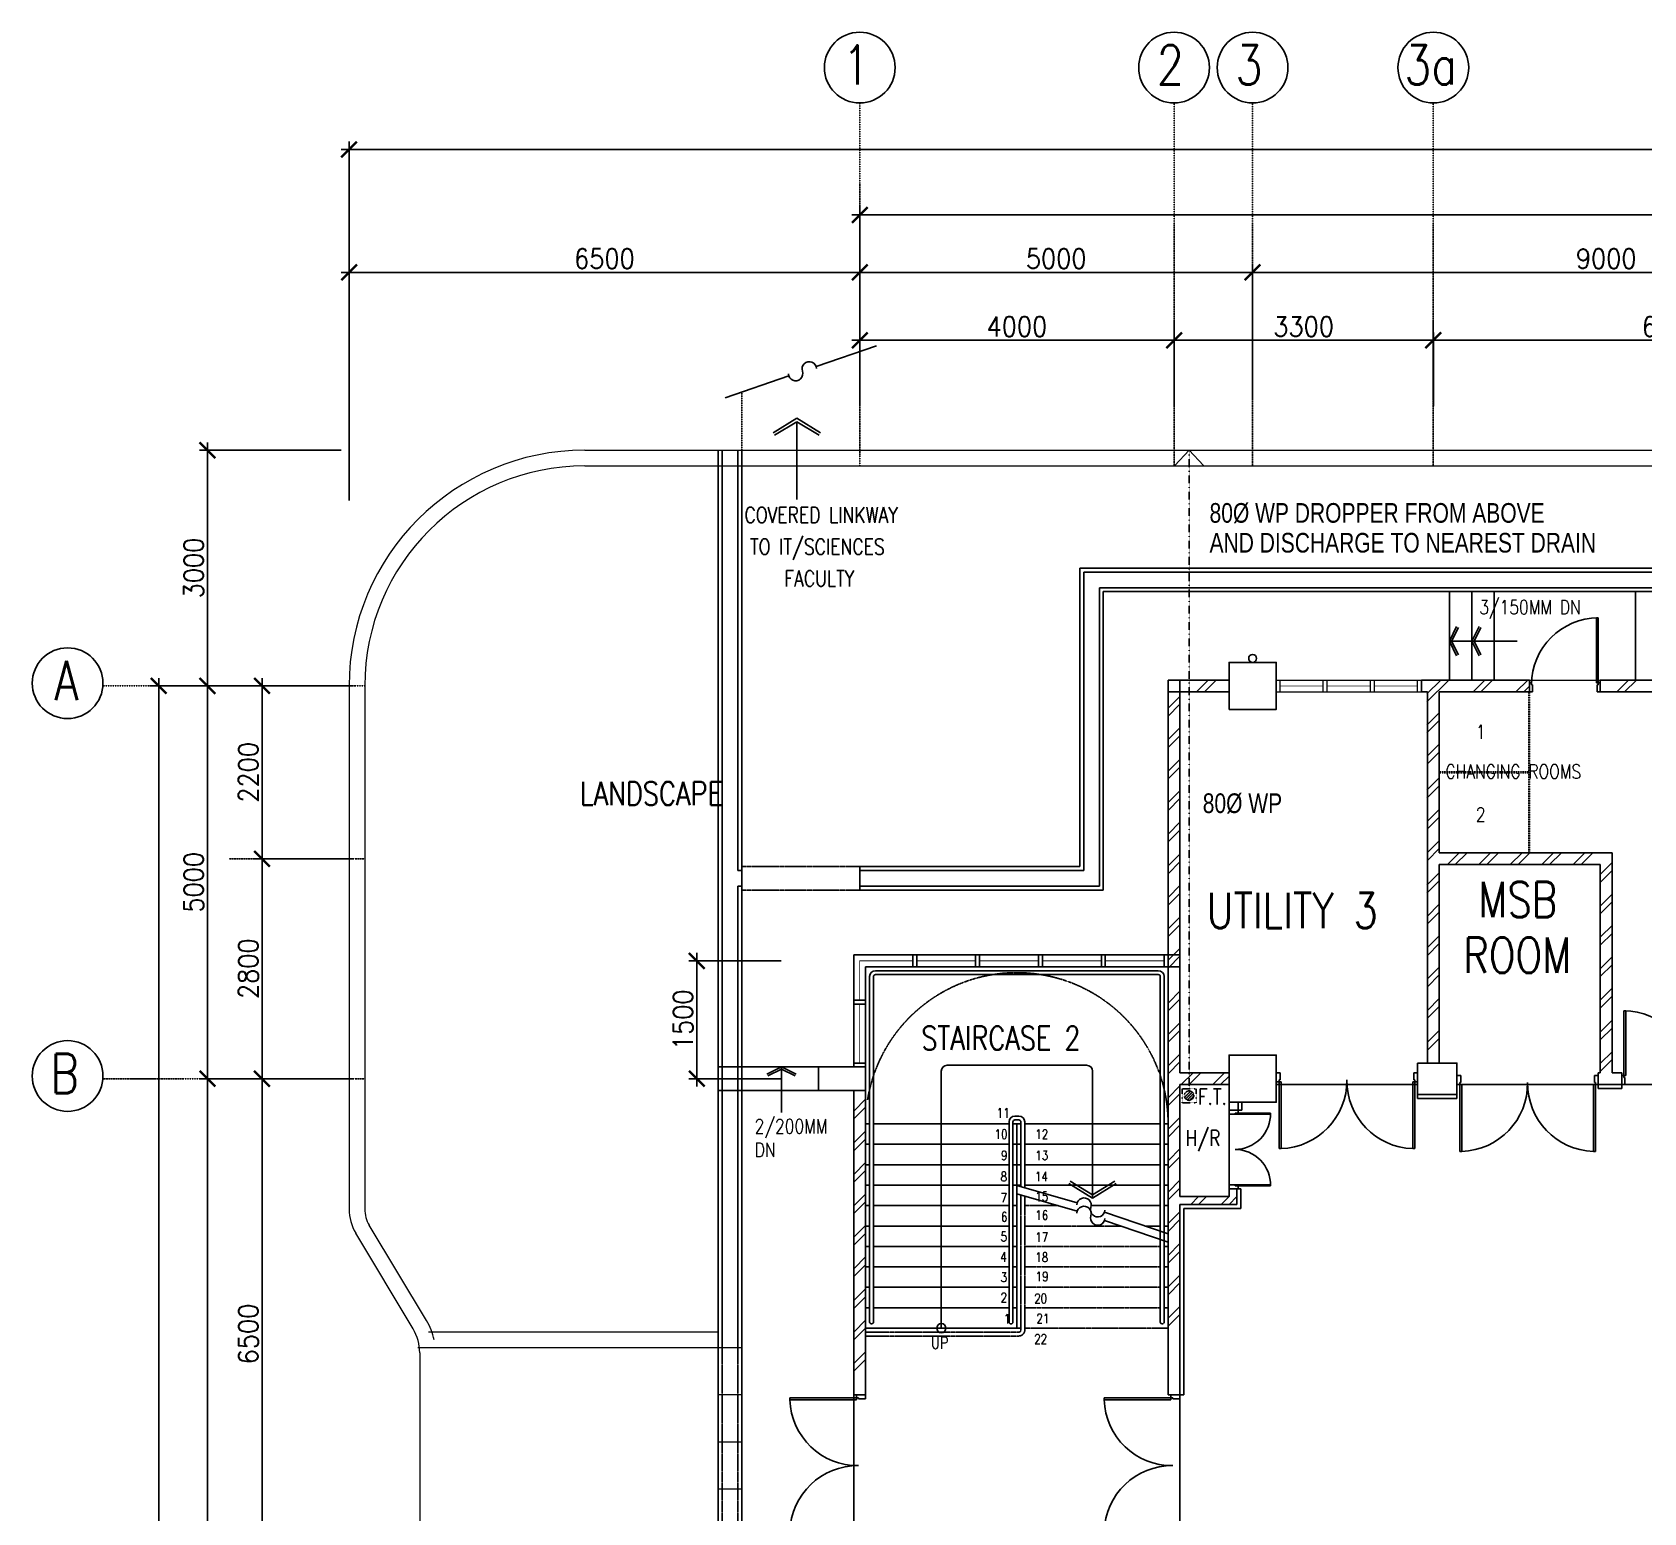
# Model space of a CAD drawing. Header units: inches. Extents: x 3 to 80340, y 5 to 56379.
# Drawn here: x 3 to 20513, y 36670 to 55515 of the extents above; entities that cross this region are included whole.
import ezdxf

# ---------------------------------------------------------------- set-up
doc = ezdxf.new("R2010")
doc.units = ezdxf.units.IN
doc.header["$MEASUREMENT"] = 0
for name, pattern in [('DASHDOT', [1, 0.5, -0.25, 0, -0.25]), ('HIDDEN', [0.375, 0.25, -0.125]), ('HIDDEN2', [0.1875, 0.125, -0.0625])]:
    doc.linetypes.add(name, pattern=pattern)
doc.layers.get('DEFPOINTS').update_dxf_attribs({"color": 8})
for name, color, linetype in [('-WP', 50, 'Continuous'), ('COL', 8, 'Continuous'), ('Dimension', 8, 'Continuous'), ('DR', 8, 'Continuous'), ('FURN', 8, 'Continuous'), ('GRID', 8, 'DASHDOT'), ('R25', 8, 'Continuous'), ('ROOF', 8, 'Continuous'), ('rwdp', 8, 'Continuous'), ('SPEC', 8, 'Continuous'), ('STAIR', 8, 'Continuous'), ('TEXT', 8, 'Continuous'), ('WALL', 8, 'Continuous'), ('WIN', 8, 'Continuous')]:
    doc.layers.add(name, color=color, linetype=linetype)
doc.layers.add('area', color=8, linetype='Continuous', lineweight=20)
doc.layers.add('glass clad', color=8, linetype='Continuous', lineweight=15)
doc.styles.add('E', font='ROMANS.SHX', dxfattribs={"width": 0.9})
doc.styles.add('ROMANS', font='swissk.ttf')
doc.dimstyles.new('LEADER', dxfattribs={"dimscale": 100, "dimtxt": 2, "dimasz": 2, "dimexe": 1, "dimexo": 1, "dimgap": 0.5, "dimtad": 0, "dimdec": 0, "dimzin": 0, "dimdsep": 46, "dimtxsty": 'ROMANS', "dimcen": 0, "dimdle": 1, "dimclrd": 1, "dimclre": 255, "dimadec": 0, "dimazin": 0, "dimtfac": 1, "dimtdec": 0, "dimtofl": 0, "dimtmove": 2, "dimatfit": 3, "dimfxl": 0, "dimtolj": 1, "dimtzin": 0, "dimarcsym": 0})

# ---------------------------------------------------------------- blocks, each defined once
blk = doc.blocks.new('_ArchTick')
at = {"color": 0, "linetype": 'ByBlock', "const_width": 0.15}
blk.add_lwpolyline([(-0.5, -0.5), (0.5, 0.5)], dxfattribs=at)
blk = doc.blocks.new('*D83')
at = {"layer": 'DEFPOINTS', "color": 0}
for p in [(2233, 47195), (4183, 47195), (4183, 42195)]:
    blk.add_point(p, dxfattribs=at)
at = {"layer": 'Dimension', "color": 7, "lineweight": -2}
for p, q in [((4083, 47195), (2133, 47195)), ((2233, 42095), (2233, 47295)), ((4083, 42195), (2133, 42195))]:
    blk.add_line(p, q, dxfattribs=at)
at = {"layer": 'Dimension', "color": 7, "lineweight": -2, "xscale": 200, "yscale": 200, "zscale": 200}
for p, rotation in [((2233, 47195), 90), ((2233, 42195), 270)]:
    blk.add_blockref('_ArchTick', p, dxfattribs=dict(at, rotation=rotation))
at = {"layer": 'Dimension', "color": 7, "insert": (2058, 44695), "char_height": 250, "attachment_point": 5, "rotation": 90, "style": 'E'}
blk.add_mtext('\\A1;5000', dxfattribs=at)
blk = doc.blocks.new('*D84')
at = {"layer": 'DEFPOINTS', "color": 0}
for p in [(59185, 53189), (10535, 51698), (59185, 51698)]:
    blk.add_point(p, dxfattribs=at)
at = {"layer": 'Dimension', "color": 7, "lineweight": -2}
for p, q in [((10435, 53189), (59285, 53189)), ((10535, 51798), (10535, 53289)), ((59185, 51798), (59185, 53289))]:
    blk.add_line(p, q, dxfattribs=at)
at = {"layer": 'Dimension', "color": 7, "lineweight": -2, "xscale": 200, "yscale": 200, "zscale": 200, "rotation": 180}
blk.add_blockref('_ArchTick', (10535, 53189), dxfattribs=at)
at = {"layer": 'Dimension', "color": 7, "lineweight": -2, "xscale": 200, "yscale": 200, "zscale": 200}
blk.add_blockref('_ArchTick', (59185, 53189), dxfattribs=at)
at = {"layer": 'Dimension', "color": 7, "insert": (34860, 53364), "char_height": 250, "attachment_point": 5, "style": 'E'}
blk.add_mtext('\\A1;48650', dxfattribs=at)
blk = doc.blocks.new('*D85')
at = {"layer": 'DEFPOINTS', "color": 0}
for p in [(15535, 52459), (10535, 51558), (15535, 51558)]:
    blk.add_point(p, dxfattribs=at)
at = {"layer": 'Dimension', "color": 7, "lineweight": -2}
for p, q in [((10535, 51658), (10535, 52559)), ((15535, 51658), (15535, 52559)), ((10435, 52459), (15635, 52459))]:
    blk.add_line(p, q, dxfattribs=at)
at = {"layer": 'Dimension', "color": 7, "lineweight": -2, "xscale": 200, "yscale": 200, "zscale": 200, "rotation": 180}
blk.add_blockref('_ArchTick', (10535, 52459), dxfattribs=at)
at = {"layer": 'Dimension', "color": 7, "lineweight": -2, "xscale": 200, "yscale": 200, "zscale": 200}
blk.add_blockref('_ArchTick', (15535, 52459), dxfattribs=at)
at = {"layer": 'Dimension', "color": 7, "insert": (13035, 52634), "char_height": 250, "attachment_point": 5, "style": 'E'}
blk.add_mtext('\\A1;5000', dxfattribs=at)
blk = doc.blocks.new('*D86')
at = {"layer": 'DEFPOINTS', "color": 0}
for p in [(24535, 52459), (15535, 51558), (24535, 51558)]:
    blk.add_point(p, dxfattribs=at)
at = {"layer": 'Dimension', "color": 7, "lineweight": -2}
for p, q in [((15535, 51658), (15535, 52559)), ((24535, 51658), (24535, 52559)), ((15435, 52459), (24635, 52459))]:
    blk.add_line(p, q, dxfattribs=at)
at = {"layer": 'Dimension', "color": 7, "lineweight": -2, "xscale": 200, "yscale": 200, "zscale": 200, "rotation": 180}
blk.add_blockref('_ArchTick', (15535, 52459), dxfattribs=at)
at = {"layer": 'Dimension', "color": 7, "lineweight": -2, "xscale": 200, "yscale": 200, "zscale": 200}
blk.add_blockref('_ArchTick', (24535, 52459), dxfattribs=at)
at = {"layer": 'Dimension', "color": 7, "insert": (20035, 52634), "char_height": 250, "attachment_point": 5, "style": 'E'}
blk.add_mtext('\\A1;9000', dxfattribs=at)
blk = doc.blocks.new('DR900')
at = {"layer": 'DR'}
for p, q in [((25, 940), (50, 940)), ((25, 115), (25, 940)), ((50, 115), (50, 940)), ((0, 115), (25, 115)), ((0, 0), (38, 0)), ((50, 115), (25, 115)), ((25, 115), (25, 90)), ((25, 90), (38, 90)), ((38, 90), (38, 0)), ((862, 90), (875, 90)), ((862, 90), (862, 0)), ((862, 0), (900, 0)), ((875, 115), (900, 115)), ((875, 115), (875, 90))]:
    blk.add_line(p, q, dxfattribs=at)
blk.add_arc((25, 90), 850, 0, 90, dxfattribs=at)
blk = doc.blocks.new('D1800')
at = {"layer": 'R25'}
for p, q in [((37, 115), (37, 965)), ((62, 115), (62, 965)), ((1738, 115), (1738, 965)), ((1763, 115), (1763, 965)), ((0, 115), (37, 115)), ((62, 115), (37, 115)), ((37, 115), (37, 90)), ((37, 90), (50, 90)), ((50, 90), (50, 0)), ((1738, 115), (1763, 115)), ((1750, 90), (1750, 0)), ((1763, 90), (1750, 90)), ((1800, 115), (1763, 115)), ((1763, 115), (1763, 90))]:
    blk.add_line(p, q, dxfattribs=at)
for centre, start, end in [((35, 100), 359.3259, 88.2263), ((1765, 100), 91.7737, 180.6741)]:
    blk.add_arc(centre, 865, start, end, dxfattribs=at)
at = {"layer": 'WIN'}
for p, q in [((62, 965), (37, 965)), ((1738, 965), (1763, 965)), ((50, 0), (0, 0)), ((1750, 0), (1800, 0))]:
    blk.add_line(p, q, dxfattribs=at)
blk = doc.blocks.new('*D92')
at = {"layer": 'DEFPOINTS', "color": 0}
for p in [(1612, 47195), (4163, 47195), (4163, 10195)]:
    blk.add_point(p, dxfattribs=at)
at = {"layer": 'Dimension', "color": 7, "lineweight": -2}
for p, q in [((4063, 47195), (1512, 47195)), ((1612, 10095), (1612, 47295)), ((4063, 10195), (1512, 10195))]:
    blk.add_line(p, q, dxfattribs=at)
at = {"layer": 'Dimension', "color": 7, "lineweight": -2, "xscale": 200, "yscale": 200, "zscale": 200}
for p, rotation in [((1612, 47195), 90), ((1612, 10195), 270)]:
    blk.add_blockref('_ArchTick', p, dxfattribs=dict(at, rotation=rotation))
at = {"layer": 'Dimension', "color": 7, "insert": (1437, 28695), "char_height": 250, "attachment_point": 5, "rotation": 90, "style": 'E'}
blk.add_mtext('\\A1;37000', dxfattribs=at)
blk = doc.blocks.new('*D94')
at = {"layer": 'DEFPOINTS', "color": 0}
for p in [(17835, 51594), (14535, 50656), (17835, 50656)]:
    blk.add_point(p, dxfattribs=at)
at = {"layer": 'Dimension', "color": 7, "lineweight": -2}
for p, q in [((14535, 50756), (14535, 51694)), ((17835, 50756), (17835, 51694)), ((14435, 51594), (17935, 51594))]:
    blk.add_line(p, q, dxfattribs=at)
at = {"layer": 'Dimension', "color": 7, "lineweight": -2, "xscale": 200, "yscale": 200, "zscale": 200, "rotation": 180}
blk.add_blockref('_ArchTick', (14535, 51594), dxfattribs=at)
at = {"layer": 'Dimension', "color": 7, "lineweight": -2, "xscale": 200, "yscale": 200, "zscale": 200}
blk.add_blockref('_ArchTick', (17835, 51594), dxfattribs=at)
at = {"layer": 'Dimension', "color": 7, "insert": (16185, 51769), "char_height": 250, "attachment_point": 5, "style": 'E'}
blk.add_mtext('\\A1;3300', dxfattribs=at)
blk = doc.blocks.new('*D95')
at = {"layer": 'DEFPOINTS', "color": 0}
for p in [(24535, 51594), (17835, 50656), (24535, 50656)]:
    blk.add_point(p, dxfattribs=at)
at = {"layer": 'Dimension', "color": 7, "lineweight": -2}
for p, q in [((17835, 50756), (17835, 51694)), ((24535, 50756), (24535, 51694)), ((17735, 51594), (24635, 51594))]:
    blk.add_line(p, q, dxfattribs=at)
at = {"layer": 'Dimension', "color": 7, "lineweight": -2, "xscale": 200, "yscale": 200, "zscale": 200, "rotation": 180}
blk.add_blockref('_ArchTick', (17835, 51594), dxfattribs=at)
at = {"layer": 'Dimension', "color": 7, "lineweight": -2, "xscale": 200, "yscale": 200, "zscale": 200}
blk.add_blockref('_ArchTick', (24535, 51594), dxfattribs=at)
at = {"layer": 'Dimension', "color": 7, "insert": (20873, 51769), "char_height": 250, "attachment_point": 5, "style": 'E'}
blk.add_mtext('\\A1;6700', dxfattribs=at)
blk = doc.blocks.new('*D96')
at = {"layer": 'DEFPOINTS', "color": 0}
for p in [(10535, 51594), (10535, 50656), (14535, 50656)]:
    blk.add_point(p, dxfattribs=at)
at = {"layer": 'Dimension', "color": 7, "lineweight": -2}
for p, q in [((10535, 50756), (10535, 51694)), ((14535, 50756), (14535, 51694)), ((14635, 51594), (10435, 51594))]:
    blk.add_line(p, q, dxfattribs=at)
at = {"layer": 'Dimension', "color": 7, "lineweight": -2, "xscale": 200, "yscale": 200, "zscale": 200, "rotation": 180}
blk.add_blockref('_ArchTick', (10535, 51594), dxfattribs=at)
at = {"layer": 'Dimension', "color": 7, "lineweight": -2, "xscale": 200, "yscale": 200, "zscale": 200}
blk.add_blockref('_ArchTick', (14535, 51594), dxfattribs=at)
at = {"layer": 'Dimension', "color": 7, "insert": (12535, 51769), "char_height": 250, "attachment_point": 5, "style": 'E'}
blk.add_mtext('\\A1;4000', dxfattribs=at)
blk = doc.blocks.new('*D99')
at = {"layer": 'DEFPOINTS', "color": 0}
for p in [(8461, 43695), (9635, 43695), (9635, 42195)]:
    blk.add_point(p, dxfattribs=at)
at = {"layer": 'Dimension', "color": 7, "lineweight": -2}
for p, q in [((9535, 43695), (8361, 43695)), ((8461, 42095), (8461, 43795)), ((9535, 42195), (8361, 42195))]:
    blk.add_line(p, q, dxfattribs=at)
at = {"layer": 'Dimension', "color": 7, "lineweight": -2, "xscale": 200, "yscale": 200, "zscale": 200}
for p, rotation in [((8461, 43695), 90), ((8461, 42195), 270)]:
    blk.add_blockref('_ArchTick', p, dxfattribs=dict(at, rotation=rotation))
at = {"layer": 'Dimension', "color": 7, "insert": (8286, 42945), "char_height": 250, "attachment_point": 5, "rotation": 90, "style": 'E'}
blk.add_mtext('\\A1;1500', dxfattribs=at)
blk = doc.blocks.new('*D101')
at = {"layer": 'DEFPOINTS', "color": 0}
for p in [(65135, 54023), (4035, 49453), (65135, 49453)]:
    blk.add_point(p, dxfattribs=at)
at = {"layer": 'Dimension', "color": 7, "lineweight": -2}
for p, q in [((3935, 54023), (65235, 54023)), ((4035, 49553), (4035, 54123)), ((65135, 49553), (65135, 54123))]:
    blk.add_line(p, q, dxfattribs=at)
at = {"layer": 'Dimension', "color": 7, "lineweight": -2, "xscale": 200, "yscale": 200, "zscale": 200, "rotation": 180}
blk.add_blockref('_ArchTick', (4035, 54023), dxfattribs=at)
at = {"layer": 'Dimension', "color": 7, "lineweight": -2, "xscale": 200, "yscale": 200, "zscale": 200}
blk.add_blockref('_ArchTick', (65135, 54023), dxfattribs=at)
at = {"layer": 'Dimension', "color": 7, "insert": (34585, 54198), "char_height": 250, "attachment_point": 5, "style": 'E'}
blk.add_mtext('\\A1;61100', dxfattribs=at)
blk = doc.blocks.new('*D104')
at = {"layer": 'DEFPOINTS', "color": 0}
for p in [(2233, 50195), (4035, 50195), (4035, 47195)]:
    blk.add_point(p, dxfattribs=at)
at = {"layer": 'Dimension', "color": 7, "lineweight": -2}
for p, q in [((2233, 47095), (2233, 50295)), ((3935, 50195), (2133, 50195)), ((3935, 47195), (2133, 47195))]:
    blk.add_line(p, q, dxfattribs=at)
at = {"layer": 'Dimension', "color": 7, "lineweight": -2, "xscale": 200, "yscale": 200, "zscale": 200}
for p, rotation in [((2233, 50195), 90), ((2233, 47195), 270)]:
    blk.add_blockref('_ArchTick', p, dxfattribs=dict(at, rotation=rotation))
at = {"layer": 'Dimension', "color": 7, "insert": (2058, 48695), "char_height": 250, "attachment_point": 5, "rotation": 90, "style": 'E'}
blk.add_mtext('\\A1;3000', dxfattribs=at)
blk = doc.blocks.new('*D105')
at = {"layer": 'DEFPOINTS', "color": 0}
for p in [(4035, 52459), (4035, 50656), (10535, 50656)]:
    blk.add_point(p, dxfattribs=at)
at = {"layer": 'Dimension', "color": 7, "lineweight": -2}
for p, q in [((4035, 50756), (4035, 52559)), ((10535, 50756), (10535, 52559)), ((10635, 52459), (3935, 52459))]:
    blk.add_line(p, q, dxfattribs=at)
at = {"layer": 'Dimension', "color": 7, "lineweight": -2, "xscale": 200, "yscale": 200, "zscale": 200, "rotation": 180}
blk.add_blockref('_ArchTick', (4035, 52459), dxfattribs=at)
at = {"layer": 'Dimension', "color": 7, "lineweight": -2, "xscale": 200, "yscale": 200, "zscale": 200}
blk.add_blockref('_ArchTick', (10535, 52459), dxfattribs=at)
at = {"layer": 'Dimension', "color": 7, "insert": (7285, 52634), "char_height": 250, "attachment_point": 5, "style": 'E'}
blk.add_mtext('\\A1;6500', dxfattribs=at)
blk = doc.blocks.new('*D106')
at = {"layer": 'DEFPOINTS', "color": 0}
for p in [(4183, 42195), (2233, 15195), (4183, 15195)]:
    blk.add_point(p, dxfattribs=at)
at = {"layer": 'Dimension', "color": 7, "lineweight": -2}
for p, q in [((2233, 42295), (2233, 15095)), ((4083, 42195), (2133, 42195)), ((4083, 15195), (2133, 15195))]:
    blk.add_line(p, q, dxfattribs=at)
at = {"layer": 'Dimension', "color": 7, "lineweight": -2, "xscale": 200, "yscale": 200, "zscale": 200}
for p, rotation in [((2233, 42195), 90), ((2233, 15195), 270)]:
    blk.add_blockref('_ArchTick', p, dxfattribs=dict(at, rotation=rotation))
at = {"layer": 'Dimension', "color": 7, "insert": (2058, 28695), "char_height": 250, "attachment_point": 5, "rotation": 90, "style": 'E'}
blk.add_mtext('\\A1;27000', dxfattribs=at)
blk = doc.blocks.new('*D108')
at = {"layer": 'DEFPOINTS', "color": 0}
for p in [(4183, 42195), (2927, 35695), (4183, 35695)]:
    blk.add_point(p, dxfattribs=at)
at = {"layer": 'Dimension', "color": 7, "lineweight": -2}
for p, q in [((2927, 42295), (2927, 35595)), ((4083, 42195), (2827, 42195)), ((4083, 35695), (2827, 35695))]:
    blk.add_line(p, q, dxfattribs=at)
at = {"layer": 'Dimension', "color": 7, "lineweight": -2, "xscale": 200, "yscale": 200, "zscale": 200}
for p, rotation in [((2927, 42195), 90), ((2927, 35695), 270)]:
    blk.add_blockref('_ArchTick', p, dxfattribs=dict(at, rotation=rotation))
at = {"layer": 'Dimension', "color": 7, "insert": (2752, 38945), "char_height": 250, "attachment_point": 5, "rotation": 90, "style": 'E'}
blk.add_mtext('\\A1;6500', dxfattribs=at)
blk = doc.blocks.new('*D109')
at = {"layer": 'DEFPOINTS', "color": 0}
for p in [(2927, 44995), (4183, 44995), (4183, 42195)]:
    blk.add_point(p, dxfattribs=at)
at = {"layer": 'Dimension', "color": 7, "lineweight": -2}
for p, q in [((4083, 44995), (2827, 44995)), ((2927, 42095), (2927, 45095)), ((4083, 42195), (2827, 42195))]:
    blk.add_line(p, q, dxfattribs=at)
at = {"layer": 'Dimension', "color": 7, "lineweight": -2, "xscale": 200, "yscale": 200, "zscale": 200}
for p, rotation in [((2927, 44995), 90), ((2927, 42195), 270)]:
    blk.add_blockref('_ArchTick', p, dxfattribs=dict(at, rotation=rotation))
at = {"layer": 'Dimension', "color": 7, "insert": (2752, 43595), "char_height": 250, "attachment_point": 5, "rotation": 90, "style": 'E'}
blk.add_mtext('\\A1;2800', dxfattribs=at)
blk = doc.blocks.new('*D110')
at = {"layer": 'DEFPOINTS', "color": 0}
for p in [(2927, 47195), (4183, 47195), (4183, 44995)]:
    blk.add_point(p, dxfattribs=at)
at = {"layer": 'Dimension', "color": 7, "lineweight": -2}
for p, q in [((4083, 47195), (2827, 47195)), ((2927, 44895), (2927, 47295)), ((4083, 44995), (2827, 44995))]:
    blk.add_line(p, q, dxfattribs=at)
at = {"layer": 'Dimension', "color": 7, "lineweight": -2, "xscale": 200, "yscale": 200, "zscale": 200}
for p, rotation in [((2927, 47195), 90), ((2927, 44995), 270)]:
    blk.add_blockref('_ArchTick', p, dxfattribs=dict(at, rotation=rotation))
at = {"layer": 'Dimension', "color": 7, "insert": (2752, 46095), "char_height": 250, "attachment_point": 5, "rotation": 90, "style": 'E'}
blk.add_mtext('\\A1;2200', dxfattribs=at)
blk = doc.blocks.new('2D1000')
at = {"layer": 'DR'}
for p, q in [((38, 77), (38, 527)), ((50, 77), (50, 527)), ((950, 77), (950, 527)), ((962, 77), (962, 527)), ((0, 115), (38, 115)), ((0, 0), (50, 0)), ((38, 77), (38, 115)), ((38, 77), (50, 77)), ((50, 0), (50, 77)), ((962, 77), (950, 77)), ((950, 0), (950, 77)), ((1000, 0), (950, 0)), ((1000, 115), (962, 115)), ((962, 77), (962, 115))]:
    blk.add_line(p, q, dxfattribs=at)
for centre, start, end in [((50, 77), 0, 91.5281), ((950, 77), 88.4719, 180)]:
    blk.add_arc(centre, 450, start, end, dxfattribs=at)

msp = doc.modelspace()

# ---------------------------------------------------------------- linework, layer by layer
at = {"layer": '-WP'}
for q in [(14546, 50002.2), (14909.6, 50002.2)]:
    msp.add_line((14727.8, 50194.7), q, dxfattribs=at)
at = {"layer": '-WP', "linetype": 'DASHDOT', "ltscale": 2}
for p, q in [((14727.8, 42066.3), (14727.8, 50194.7)), ((14817.8, 42066.3), (14637.8, 42066.3)), ((14637.8, 42066.3), (14637.8, 41886.3)), ((14817.8, 42066.3), (14817.8, 41886.3)), ((14817.8, 41886.3), (14637.8, 41886.3)), ((14747, 42035.6), (14669.8, 41958.4)), ((14767.8, 42022.5), (14682.9, 41937.6)), ((14781.5, 42002.2), (14703.1, 41923.9)), ((14785.6, 41972.4), (14733, 41919.8))]:
    msp.add_line(p, q, dxfattribs=at)
msp.add_circle((14726, 41979.4), 60, dxfattribs=at)
at = {"color": 8}
for p, q in [((18039.9, 47269.6), (18039.9, 48394.6)), ((18324.9, 47269.6), (18324.9, 48394.6)), ((18609.9, 47269.6), (18609.9, 48394.6)), ((20409.9, 47269.6), (20409.9, 48394.6)), ((18039.9, 47763.8), (18131.8, 47949.5)), ((18067.8, 47763.8), (18154.2, 47938.4)), ((18324.9, 47763.8), (18416.8, 47949.5)), ((18352.8, 47763.8), (18439.2, 47938.4)), ((18618.3, 47763.8), (18039.9, 47763.8)), ((18039.9, 47763.8), (18131.8, 47578.1)), ((18067.8, 47763.8), (18154.2, 47589.1)), ((18903.3, 47763.8), (18324.9, 47763.8)), ((18324.9, 47763.8), (18416.8, 47578.1)), ((18352.8, 47763.8), (18439.2, 47589.1)), ((10009.9, 42344.6), (8734.9, 42344.6)), ((9539.9, 42344.6), (9354.2, 42252.8)), ((9539.9, 42316.7), (9365.3, 42230.4)), ((9539.9, 41766.2), (9539.9, 42344.6)), ((9539.9, 42344.6), (9725.7, 42252.8)), ((9539.9, 42316.7), (9714.6, 42230.4)), ((17634.7, 42119.6), (15834.7, 42119.6)), ((19934.7, 42119.6), (18134.7, 42119.6)), ((19934.7, 42119.6), (19934.7, 42069.6)), ((20234.9, 42069.6), (19934.7, 42069.6)), ((20234.9, 42119.6), (20234.9, 42069.6)), ((20234.9, 42119.6), (21134.9, 42119.6)), ((10009.9, 42044.6), (8734.9, 42044.6)), ((15399.7, 41794.6), (15399.7, 41894.6)), ((17634.7, 41994.6), (17634.7, 41944.6)), ((18134.7, 41944.6), (17634.7, 41944.6)), ((18134.7, 41994.6), (18134.7, 41944.6)), ((15234.7, 41794.6), (15234.7, 40794.6)), ((15399.7, 41794.6), (15234.7, 41794.6)), ((15384.7, 40794.6), (15234.7, 40794.6)), ((15384.7, 40794.6), (15384.7, 40544.6)), ((14659.7, 40544.6), (14659.7, 38169.6)), ((14659.7, 40544.6), (15384.7, 40544.6)), ((10459.9, 38169.6), (10459.9, 36369.6)), ((14659.7, 38169.6), (14459.7, 38169.6)), ((14609.7, 36369.6), (14609.7, 38169.6))]:
    msp.add_line(p, q, dxfattribs=at)
at = {"layer": 'area', "color": 8}
for p, q in [((7035, 50194.6), (61634.9, 50194.6)), ((7035, 49994.6), (61634.9, 49994.6)), ((4035, 47194.6), (4034.8, 40535.8)), ((4235, 47194.6), (4234.8, 40535.8)), ((19059.9, 47269.6), (19959.9, 47269.6)), ((4849.3, 39012.1), (4120.3, 40227.1)), ((5020.8, 39115), (4291.8, 40330)), ((8734.9, 38769.6), (4911.2, 38769.6)), ((8734.9, 38969.6), (5046, 38969.6)), ((9034.9, 38769.6), (8734.9, 38769.6)), ((4934.8, 38703.4), (4934.7, 35935.8)), ((9034.9, 38169.6), (8734.9, 38169.6)), ((9034.9, 37569.6), (8734.9, 37569.6)), ((9034.9, 36969.6), (8734.9, 36969.6))]:
    msp.add_line(p, q, dxfattribs=at)
for centre, radius, start, end in [((7035, 47194.6), 3000, 90, 179.99858), ((7035, 47194.6), 2800, 90, 179.99858), ((4634.8, 40535.8), 600, 179.9986, 210.96274), ((4634.8, 40535.8), 400, 179.9986, 210.96274), ((4334.8, 38703.4), 600, 359.9986, 30.96274), ((4334.8, 38703.4), 800, 11.98891, 30.96274)]:
    msp.add_arc(centre, radius, start, end, dxfattribs=at)
at = {"layer": 'COL', "color": 8}
for points in [[(15234.7, 46894.6), (15834.7, 46894.6), (15834.7, 47494.6), (15234.7, 47494.6)], [(14459.7, 47269.6), (14609.7, 47269.6), (14609.7, 47119.6), (14459.7, 47119.6)], [(14459.7, 43769.6), (14609.7, 43769.6), (14609.7, 43619.6), (14459.7, 43619.6)], [(15234.7, 41894.6), (15834.7, 41894.6), (15834.7, 42494.6), (15234.7, 42494.6)], [(10009.9, 42344.6), (10609.9, 42344.6), (10609.9, 42044.6), (10009.9, 42044.6)], [(17634.7, 42394.6), (18134.7, 42394.6), (18134.7, 41994.6), (17634.7, 41994.6)]]:
    msp.add_lwpolyline(points, close=True, dxfattribs=at)
at = {"layer": 'DR', "color": 8}
for p, q in [((8734.9, 12494.6), (8734.9, 50194.6)), ((8784.9, 38769.6), (8784.9, 50194.6)), ((8984.9, 44844.6), (8984.9, 50194.6)), ((9034.9, 12794.6), (9034.9, 50194.6)), ((13334.7, 48694.6), (13334.7, 44894.6)), ((53434.7, 48694.6), (13334.7, 48694.6)), ((53484.7, 48644.6), (13384.7, 48644.6)), ((13384.7, 48644.6), (13384.7, 44844.6)), ((53484.7, 48444.6), (13584.7, 48444.6)), ((13584.7, 48444.6), (13584.7, 44644.6)), ((53434.7, 48394.6), (13634.7, 48394.6)), ((13634.7, 48394.6), (13634.7, 44594.6)), ((14970.5, 47269.6), (14820.5, 47119.6)), ((15070.5, 47269.6), (14920.5, 47119.6)), ((18030.8, 47269.6), (17753.1, 46991.8)), ((17930.8, 47269.6), (17753.1, 47091.8)), ((18489.8, 47269.6), (18339.8, 47119.6)), ((18589.8, 47269.6), (18439.8, 47119.6)), ((19036.9, 47269.6), (18886.9, 47119.6)), ((19059.9, 47192.6), (18986.9, 47119.6)), ((20319.6, 47269.6), (20169.6, 47119.6)), ((20419.6, 47269.6), (20269.6, 47119.6)), ((14609.7, 47060.5), (14459.7, 46910.5)), ((14609.7, 46960.5), (14456.3, 46807.1)), ((17909.9, 46853), (17753.1, 46696.1)), ((14609.7, 46660.5), (14456.3, 46507.1)), ((14609.7, 46560.5), (14456.3, 46407.1)), ((17909.9, 46753), (17753.1, 46596.1)), ((17909.9, 46453), (17756.5, 46299.6)), ((14613.2, 46163.9), (14459.7, 46010.5)), ((14613.2, 46263.9), (14463.2, 46113.9)), ((17909.9, 46353), (17756.5, 46199.6)), ((17909.9, 46023.3), (17753.1, 45866.4)), ((14613.2, 45863.9), (14459.7, 45710.5)), ((14613.2, 45763.9), (14459.7, 45610.5)), ((17909.9, 45923.3), (17753.1, 45766.4)), ((17909.9, 45623.3), (17756.5, 45469.9)), ((14609.7, 45460.5), (14463.2, 45313.9)), ((14609.7, 45360.5), (14463.2, 45213.9)), ((17909.9, 45523.3), (17756.5, 45369.9)), ((17909.9, 45123.3), (17759.9, 44973.3)), ((17909.9, 45223.3), (17763.4, 45076.7)), ((14609.7, 45053.6), (14459.7, 44903.6)), ((14609.7, 44953.6), (14459.7, 44803.6)), ((18164.5, 45069.6), (18014.5, 44919.6)), ((18264.5, 45069.6), (18114.5, 44919.6)), ((18564.5, 45069.6), (18414.5, 44919.6)), ((18664.5, 45069.6), (18514.5, 44919.6)), ((18964.5, 45069.6), (18814.5, 44919.6)), ((19064.5, 45069.6), (18914.5, 44919.6)), ((19364.5, 45069.6), (19214.5, 44919.6)), ((19464.5, 45069.6), (19314.5, 44919.6)), ((19764.5, 45069.6), (19614.5, 44919.6)), ((19864.5, 45069.6), (19714.5, 44919.6)), ((20106.5, 44941.9), (19953.1, 44788.5)), ((9034.9, 44844.6), (8984.9, 44844.6)), ((13334.7, 44894.6), (10534.9, 44894.6)), ((13384.7, 44844.6), (10534.9, 44844.6)), ((17909.9, 44815), (17753.1, 44658.1)), ((17909.9, 44715), (17753.1, 44558.1)), ((20106.5, 44841.9), (19953.1, 44688.5)), ((8984.9, 38769.6), (8984.9, 44644.6)), ((9034.9, 44644.6), (8984.9, 44644.6)), ((13584.7, 44644.6), (10534.9, 44644.6)), ((13634.7, 44594.6), (10534.9, 44594.6)), ((14609.7, 44653.6), (14463.2, 44507.1)), ((14609.7, 44553.6), (14463.2, 44407.1)), ((20109.9, 44545.3), (19956.5, 44391.9)), ((17909.9, 44415), (17756.5, 44261.6)), ((17909.9, 44315), (17756.5, 44161.6)), ((20109.9, 44445.3), (19956.5, 44291.9)), ((14613.2, 44157.1), (14459.7, 44003.6)), ((14613.2, 44257.1), (14463.2, 44107.1)), ((20113.4, 44148.8), (19963.4, 43998.8)), ((17909.9, 43915), (17759.9, 43765)), ((17909.9, 44015), (17763.4, 43868.4)), ((20113.4, 44048.8), (19959.9, 43895.3)), ((14613.2, 43857.1), (14459.7, 43703.6)), ((14613.2, 43757.1), (14459.7, 43603.6)), ((20113.4, 43748.8), (19959.9, 43595.3)), ((17909.9, 43615), (17759.9, 43465)), ((17909.9, 43515), (17759.9, 43365)), ((20113.4, 43648.8), (19959.9, 43495.3)), ((14613.2, 43312.3), (14463.2, 43162.3)), ((20109.9, 43345.3), (19963.4, 43198.8)), ((14613.2, 43212.3), (14459.7, 43058.9)), ((17909.9, 43215), (17763.4, 43068.4)), ((17909.9, 43115), (17763.4, 42968.4)), ((20109.9, 43245.3), (19963.4, 43098.8)), ((14613.2, 42912.3), (14459.7, 42758.9)), ((20109.9, 42938.5), (19959.9, 42788.5)), ((14613.2, 42812.3), (14459.7, 42658.9)), ((17909.9, 42808.1), (17759.9, 42658.1)), ((17909.9, 42708.1), (17759.9, 42558.1)), ((20109.9, 42838.5), (19959.9, 42688.5)), ((14609.7, 42508.9), (14463.2, 42362.3)), ((20109.9, 42538.5), (19963.4, 42391.9)), ((14609.7, 42408.9), (14463.2, 42262.3)), ((14777.3, 42269.6), (14627.3, 42119.6)), ((14877.3, 42269.6), (14727.3, 42119.6)), ((15177.3, 42269.6), (15027.3, 42119.6)), ((20109.9, 42438.5), (19963.4, 42291.9)), ((14609.7, 42102.1), (14459.7, 41952.1)), ((15234.7, 42227.1), (15127.3, 42119.6)), ((10609.9, 41933.9), (10463.4, 41787.3)), ((14609.7, 42002.1), (14459.7, 41852.1)), ((10609.9, 41833.9), (10463.4, 41687.3)), ((14609.7, 41702.1), (14463.2, 41555.5)), ((10609.9, 41527.1), (10459.9, 41377.1)), ((14609.7, 41602.1), (14463.2, 41455.5)), ((10609.9, 41427.1), (10459.9, 41277.1)), ((14613.2, 41305.5), (14463.2, 41155.5)), ((10609.9, 41127.1), (10463.4, 40980.5)), ((10609.9, 41027.1), (10463.4, 40880.5)), ((14613.2, 41205.5), (14459.7, 41052.1)), ((14613.2, 40905.5), (14459.7, 40752.1)), ((10613.4, 40630.5), (10459.9, 40477.1)), ((10613.4, 40730.5), (10463.4, 40580.5)), ((14613.2, 40805.5), (14459.7, 40652.1)), ((14846.7, 40694.6), (14746.7, 40594.6)), ((14946.7, 40694.6), (14846.7, 40594.6)), ((15234.7, 40694.6), (15134.7, 40594.6)), ((15334.7, 40694.6), (15234.7, 40594.6)), ((14609.7, 40502.1), (14463.2, 40355.5)), ((10613.4, 40330.5), (10459.9, 40177.1)), ((10613.4, 40230.5), (10459.9, 40077.1)), ((14609.7, 40402.1), (14463.2, 40255.5)), ((14609.7, 40095.2), (14459.7, 39945.2)), ((10609.9, 39927.1), (10463.4, 39780.5)), ((10609.9, 39827.1), (10463.4, 39680.5)), ((14609.7, 39995.2), (14459.7, 39845.2)), ((14609.7, 39695.2), (14463.2, 39548.6)), ((14609.7, 39595.2), (14463.2, 39448.6)), ((10609.9, 39520.2), (10459.9, 39370.2)), ((10609.9, 39420.2), (10459.9, 39270.2)), ((14609.7, 39295.2), (14459.7, 39145.2)), ((14609.7, 39195.2), (14459.7, 39045.2)), ((10609.9, 39120.2), (10463.4, 38973.6)), ((10609.9, 39020.2), (10463.4, 38873.6)), ((10609.9, 38720.2), (10459.9, 38570.2)), ((10609.9, 38620.2), (10459.9, 38470.2))]:
    msp.add_line(p, q, dxfattribs=at)
at = {"layer": 'DR', "color": 8, "linetype": 'HIDDEN'}
for p, q in [((10534.9, 44894.6), (9034.9, 44894.6)), ((10534.9, 44594.6), (9034.9, 44594.6)), ((8784.9, 35769.6), (8784.9, 38769.6)), ((8984.9, 35769.6), (8984.9, 38769.6))]:
    msp.add_line(p, q, dxfattribs=at)
at = {"layer": 'FURN', "color": 8, "linetype": 'HIDDEN2'}
for p, q in [((19049.9, 47119.6), (19049.9, 45069.6)), ((19059.9, 47119.6), (19059.9, 45069.6)), ((19059.9, 46099.6), (17909.9, 46099.6)), ((19059.9, 46089.6), (17909.9, 46089.6))]:
    msp.add_line(p, q, dxfattribs=at)
at = {"layer": 'glass clad', "color": 8}
for p, q in [((15834.7, 47269.6), (17684.7, 47269.6)), ((15884.7, 47119.6), (15884.7, 47269.6)), ((16434.7, 47119.6), (16434.7, 47269.6)), ((16484.7, 47119.6), (16484.7, 47269.6)), ((17034.7, 47119.6), (17034.7, 47269.6)), ((17034.7, 47119.6), (17034.7, 47269.6)), ((17084.7, 47119.6), (17084.7, 47269.6)), ((17634.7, 47119.6), (17634.7, 47269.6)), ((15834.7, 47119.6), (17684.7, 47119.6))]:
    msp.add_line(p, q, dxfattribs=at)
at = {"layer": 'glass clad', "color": 8, "const_width": 10}
for points in [[(15884.7, 47194.6), (16434.7, 47194.6)], [(16484.7, 47194.6), (17034.7, 47194.6)], [(17084.7, 47194.6), (17634.7, 47194.6)]]:
    msp.add_lwpolyline(points, dxfattribs=at)
at = {"layer": 'GRID', "color": 8}
for p, q in [((10534.9, 49994.6), (10534.9, 54615.4)), ((14534.7, 54615.4), (14534.7, 49994.6)), ((15534.7, 54615.4), (15534.7, 49994.6)), ((17834.7, 54615.4), (17834.7, 49994.6)), ((4235, 47194.6), (901.6, 47194.6)), ((4234.9, 44994.6), (2507, 44994.6)), ((4234.9, 42194.6), (901.6, 42194.6))]:
    msp.add_line(p, q, dxfattribs=at)
at = {"layer": 'R25', "color": 8}
for p, q in [((9978.6, 51259.2), (10746.9, 51522.6)), ((8822, 50862.6), (9631.8, 51140.3)), ((13303.2, 40615.7), (12534.8, 40836.3)), ((13303.2, 40510), (12534.8, 40730.6)), ((14459.7, 40219.2), (13649.9, 40496.8)), ((14459.7, 40113.4), (13649.9, 40391.1))]:
    msp.add_line(p, q, dxfattribs=at)
at = {"layer": 'R25', "color": 8, "linetype": 'HIDDEN2'}
for p, q in [((10534.9, 50194.6), (10534.9, 51449.9)), ((9034.9, 50194.6), (9034.9, 50935.6))]:
    msp.add_line(p, q, dxfattribs=at)
at = {"layer": 'R25', "color": 8}
for centre, start, end in [((9891.9, 51229.4), 3.09178, 198.92465), ((9718.5, 51170), 183.09178, 18.92465), ((13389.9, 40586), 341.07535, 176.90822), ((13389.9, 40480.2), 341.07535, 176.90822), ((13563.2, 40526.6), 161.07535, 356.90822), ((13563.2, 40420.8), 161.07535, 356.90822)]:
    msp.add_arc(centre, 91.6, start, end, dxfattribs=at)
at = {"layer": 'ROOF', "color": 8}
for centre in [(10534.9, 55065.4), (14534.7, 55065.4), (15534.7, 55065.4), (17834.7, 55065.4), (452.6, 47229.2), (452.6, 42229.2)]:
    msp.add_circle(centre, 450, dxfattribs=at)
at = {"layer": 'rwdp', "color": 8}
msp.add_line((10534.9, 44894.6), (10534.9, 44594.6), dxfattribs=at)
at = {"layer": 'STAIR', "color": 8}
for p, q in [((9734.1, 50602.1), (9431.8, 50416.8)), ((9734.1, 50557.6), (9451.7, 50384.4)), ((9734.1, 50602.1), (10036.4, 50416.8)), ((9734.1, 50557.6), (9734.1, 49569.2)), ((9734.1, 50557.6), (10016.6, 50384.4)), ((11572.4, 39019.6), (11572.4, 42291.6)), ((13422.3, 42366.6), (11647.4, 42366.6)), ((13497.3, 40674), (13497.3, 42291.6)), ((12434.8, 39099.1), (12434.8, 41644.6)), ((12484.8, 39099.1), (12484.8, 41644.6)), ((12509.8, 41719.6), (12559.8, 41719.6)), ((12509.8, 41669.6), (12559.8, 41669.6)), ((12584.8, 40822), (12584.8, 41644.6)), ((12634.8, 40807.6), (12634.8, 41644.6)), ((10609.9, 41619.6), (10659.9, 41619.6)), ((10709.9, 41619.6), (12434.8, 41619.6)), ((12484.8, 41619.6), (12584.8, 41619.6)), ((12534.8, 41619.6), (12534.8, 39019.6)), ((12634.8, 41619.6), (14359.7, 41619.6)), ((14409.7, 41619.6), (14459.7, 41619.6)), ((10609.9, 41359.6), (10659.9, 41359.6)), ((10709.9, 41359.6), (12434.8, 41359.6)), ((12484.8, 41359.6), (12584.8, 41359.6)), ((14359.7, 41359.6), (12634.8, 41359.6)), ((14459.7, 41359.6), (14409.7, 41359.6)), ((10609.9, 41099.6), (10659.9, 41099.6)), ((10709.9, 41099.6), (12434.8, 41099.6)), ((12484.8, 41099.6), (12584.8, 41099.6)), ((14359.7, 41099.6), (12634.8, 41099.6)), ((14459.7, 41099.6), (14409.7, 41099.6)), ((10609.9, 40839.6), (10659.9, 40839.6)), ((10709.9, 40839.6), (12434.8, 40839.6)), ((12484.8, 40839.6), (12584.8, 40839.6)), ((14359.7, 40839.6), (12634.8, 40839.6)), ((13497.3, 40674), (13195, 40859.3)), ((13497.3, 40718.5), (13214.8, 40891.7)), ((13497.3, 40718.5), (13779.7, 40891.7)), ((13497.3, 40674), (13799.6, 40859.3)), ((14459.7, 40839.6), (14409.7, 40839.6)), ((10609.9, 40579.6), (10659.9, 40579.6)), ((10709.9, 40579.6), (12434.8, 40579.6)), ((12484.8, 40579.6), (12534.8, 40579.6)), ((14359.7, 40579.6), (13481.3, 40579.6)), ((14459.7, 40579.6), (14409.7, 40579.6)), ((10609.9, 40319.6), (10659.9, 40319.6)), ((10709.9, 40319.6), (12434.8, 40319.6)), ((12484.8, 40319.6), (12534.8, 40319.6)), ((14359.7, 40319.6), (14166.8, 40319.6)), ((14459.7, 40319.6), (14409.7, 40319.6)), ((10609.9, 40059.6), (10659.9, 40059.6)), ((10709.9, 40059.6), (12434.8, 40059.6)), ((12484.8, 40059.6), (12534.8, 40059.6)), ((10609.9, 39799.6), (10659.9, 39799.6)), ((10709.9, 39799.6), (12434.8, 39799.6)), ((12484.8, 39799.6), (12534.8, 39799.6)), ((10609.9, 39539.6), (10659.9, 39539.6)), ((10709.9, 39539.6), (12434.8, 39539.6)), ((12484.8, 39539.6), (12534.8, 39539.6)), ((10609.9, 39279.6), (10659.9, 39279.6)), ((10709.9, 39279.6), (12434.8, 39279.6)), ((12484.8, 39279.6), (12534.8, 39279.6)), ((10609.9, 39019.6), (12534.8, 39019.6))]:
    msp.add_line(p, q, dxfattribs=at)
at = {"layer": 'STAIR', "color": 8, "linetype": 'HIDDEN'}
for p, q in [((12584.8, 38994.6), (12584.8, 40716.2)), ((12634.8, 38994.6), (12634.8, 40701.9)), ((13060.6, 40579.6), (12634.8, 40579.6)), ((13858.4, 40319.6), (12634.8, 40319.6)), ((14359.7, 40059.6), (12634.8, 40059.6)), ((14359.7, 40147.7), (14359.7, 39099.1)), ((14409.7, 40130.6), (14409.7, 39099.1)), ((14459.7, 40059.6), (14409.7, 40059.6)), ((14359.7, 39799.6), (12634.8, 39799.6)), ((14459.7, 39799.6), (14409.7, 39799.6)), ((14359.7, 39539.6), (12634.8, 39539.6)), ((14459.7, 39539.6), (14409.7, 39539.6)), ((14359.7, 39279.6), (12634.8, 39279.6)), ((14459.7, 39279.6), (14409.7, 39279.6)), ((12584.8, 39019.6), (12534.8, 39019.6)), ((14459.7, 39019.6), (12634.8, 39019.6)), ((10609.9, 38969.6), (12559.8, 38969.6)), ((10609.9, 38919.6), (12559.8, 38919.6))]:
    msp.add_line(p, q, dxfattribs=at)
at = {"layer": 'STAIR', "color": 8}
msp.add_circle((11572.4, 39019.6), 58.5, dxfattribs=at)
at = {"layer": 'STAIR', "color": 8, "linetype": 'HIDDEN'}
for centre, radius, start, end in [((12534.8, 41619.6), 1924.9, 0, 170.89925), ((12559.8, 38994.6), 25, 270, 0), ((12559.8, 38994.6), 75, 270, 0), ((14384.7, 39099.1), 25, 180, 0)]:
    msp.add_arc(centre, radius, start, end, dxfattribs=at)
at = {"layer": 'STAIR', "color": 8}
for centre, radius, start, end in [((11647.4, 42291.6), 75, 90, 180), ((13422.3, 42291.6), 75, 0, 90), ((12509.8, 41644.6), 75, 90, 180), ((12509.8, 41644.6), 25, 90, 180), ((12559.8, 41644.6), 75, 0, 90), ((12559.8, 41644.6), 25, 0, 90), ((12459.8, 39099.1), 25, 180, 0)]:
    msp.add_arc(centre, radius, start, end, dxfattribs=at)
at = {"layer": 'WALL', "color": 8}
for p, q in [((14459.7, 43769.6), (14459.7, 47269.6)), ((15234.7, 47269.6), (14459.7, 47269.6)), ((17684.7, 47119.6), (17684.7, 47269.6)), ((17684.7, 47269.6), (19059.9, 47269.6)), ((19059.9, 47119.6), (19059.9, 47269.6)), ((21034.7, 47269.6), (19959.9, 47269.6)), ((19959.9, 47119.6), (19959.9, 47269.6)), ((14609.7, 47119.6), (14609.7, 42269.6)), ((15234.7, 47119.6), (14609.7, 47119.6)), ((17759.9, 47119.6), (17684.7, 47119.6)), ((17759.9, 47119.6), (17759.9, 42394.6)), ((17909.9, 47119.6), (17909.9, 45069.6)), ((19059.9, 47119.6), (17909.9, 47119.6)), ((21034.7, 47119.6), (19959.9, 47119.6)), ((20109.9, 45069.6), (17909.9, 45069.6)), ((19959.9, 44919.6), (17909.9, 44919.6)), ((17909.9, 44919.6), (17909.9, 42394.6)), ((19959.9, 44919.6), (19959.9, 42269.6)), ((20109.9, 45069.6), (20109.9, 42269.6)), ((14459.7, 43619.6), (14459.7, 38169.6)), ((15234.7, 42269.6), (14609.7, 42269.6)), ((19959.9, 42269.6), (19934.7, 42269.6)), ((19934.7, 42269.6), (19934.7, 42119.6)), ((20234.9, 42269.6), (20109.9, 42269.6)), ((20234.9, 42119.6), (20234.9, 42269.6)), ((14609.7, 42119.6), (14609.7, 40694.6)), ((15234.7, 42119.6), (14609.7, 42119.6)), ((20234.9, 42119.6), (19934.7, 42119.6)), ((10459.9, 42044.6), (10459.9, 38169.6)), ((10609.9, 42044.6), (10609.9, 38169.6)), ((15234.7, 41894.6), (15234.7, 41794.6)), ((15349.7, 41794.6), (15349.7, 41894.6)), ((14609.7, 40694.6), (15234.7, 40694.6)), ((15234.7, 40794.6), (15234.7, 40694.6)), ((15334.7, 40794.6), (15334.7, 40594.6)), ((14609.7, 40594.6), (15334.7, 40594.6)), ((14609.7, 40594.6), (14609.7, 38169.6)), ((10459.9, 38169.6), (10609.9, 38169.6))]:
    msp.add_line(p, q, dxfattribs=at)
at = {"layer": 'WIN', "color": 8}
for p, q in [((14459.7, 43769.6), (10459.9, 43769.6)), ((10459.9, 43769.6), (10459.9, 42344.6)), ((11209.7, 43769.6), (11209.7, 43619.6)), ((11259.7, 43769.6), (11259.7, 43619.6)), ((12009.7, 43769.6), (12009.7, 43619.6)), ((12059.7, 43769.6), (12059.7, 43619.6)), ((12809.7, 43769.6), (12809.7, 43619.6)), ((12859.7, 43769.6), (12859.7, 43619.6)), ((13609.7, 43769.6), (13609.7, 43619.6)), ((13659.7, 43769.6), (13659.7, 43619.6)), ((14409.7, 43619.6), (14409.7, 43769.6)), ((14459.7, 43619.6), (10609.9, 43619.6)), ((10609.9, 43619.6), (10609.9, 42344.6)), ((10659.9, 43494.6), (10659.9, 39099.1)), ((10709.9, 43494.6), (10709.9, 39099.1)), ((14334.7, 43569.6), (10734.9, 43569.6)), ((14334.7, 43519.6), (10734.9, 43519.6)), ((14359.7, 43494.6), (14359.7, 39099.1)), ((14359.7, 43494.6), (14359.7, 40253.5)), ((14409.7, 43494.6), (14409.7, 39099.1)), ((14409.7, 43494.6), (14409.7, 40236.3)), ((10609.9, 43194.6), (10459.9, 43194.6)), ((10609.9, 43144.6), (10459.9, 43144.6)), ((10609.9, 42394.6), (10459.9, 42394.6))]:
    msp.add_line(p, q, dxfattribs=at)
at = {"layer": 'WIN', "color": 8, "const_width": 10}
for points in [[(11209.7, 43694.6), (10534.9, 43694.6), (10534.9, 43194.6)], [(12009.7, 43694.6), (11259.7, 43694.6)], [(12809.7, 43694.6), (12059.7, 43694.6)], [(13609.7, 43694.6), (12859.7, 43694.6)], [(14407.6, 43694.6), (13659.7, 43694.6)], [(10534.9, 43144.6), (10534.9, 42394.6)]]:
    msp.add_lwpolyline(points, dxfattribs=at)
at = {"layer": 'WIN', "color": 8}
msp.add_circle((15534.7, 47544.6), 50, dxfattribs=at)
for centre, radius, start, end in [((10734.9, 43494.6), 75, 90, 180), ((10734.9, 43494.6), 25, 90, 180), ((14334.7, 43494.6), 75, 0, 90), ((14334.7, 43494.6), 25, 0, 90), ((10684.9, 39099.1), 25, 180, 0)]:
    msp.add_arc(centre, radius, start, end, dxfattribs=at)

# ---------------------------------------------------------------- block references
at = {"color": 8, "xscale": -1}
msp.add_blockref('DR900', (19959.9, 47119.6), dxfattribs=at)
at = {"color": 8}
msp.add_blockref('DR900', (20234.9, 42119.6), dxfattribs=at)
at = {"color": 8, "xscale": -1}
for p, rotation in [((15834.7, 42269.6), 180), ((18134.7, 42234.6), 180), ((10609.9, 38169.6), 90), ((14609.7, 38169.6), 90)]:
    msp.add_blockref('D1800', p, dxfattribs=dict(at, rotation=rotation))
at = {"layer": 'DR', "color": 8, "rotation": 270}
msp.add_blockref('2D1000', (15234.7, 41794.6), dxfattribs=at)

# ---------------------------------------------------------------- texts
at = {"layer": '-WP', "width": 0.8}
for s, p in [('80%%c WP DROPPER FROM ABOVE', (14986.8, 49271.9)), ('AND DISCHARGE TO NEAREST DRAIN', (14986.8, 48892.2)), ('80%%c WP', (14900.3, 45576.7))]:
    msp.add_text(s, height=250, dxfattribs=at).set_placement(p)
at = {"layer": '-WP', "linetype": 'DASHDOT', "ltscale": 2, "style": 'E', "width": 0.8}
msp.add_text('F.T.', height=200, dxfattribs=at).set_placement((14838.3, 41864.7))
at = {"color": 8, "style": 'E', "width": 0.8}
for s, p in [('1', (10317, 54848.6)), ('2', (14316.8, 54848.6)), ('3', (15316.8, 54848.6)), ('3a', (17467.1, 54848.6)), ('A', (284.1, 47012.3)), ('B', (234.7, 42012.3))]:
    msp.add_text(s, height=500, dxfattribs=at).set_placement(p)
at = {"layer": 'SPEC', "color": 8, "style": 'E', "width": 0.8}
for s, p in [('COVERED LINKWAY', (9068.3, 49269.7)), ('TO IT/SCIENCES', (9138.6, 48866.8)), ('FACULTY', (9576.4, 48461.8))]:
    msp.add_text(s, height=200, dxfattribs=at).set_placement(p)
at = {"layer": 'TEXT', "color": 8, "style": 'E', "width": 0.8}
for s, height, p in [('3/150MM DN', 180, (18419.6, 48107.2)), ('1', 180, (18375.3, 46520.9)), ('CHANGING ROOMS', 180, (17988.6, 46016.2)), ('LANDSCAPE', 300, (6972.6, 45675.1)), ('2', 180, (18375.3, 45467.3)), ('UTILITY 3', 450, (14952, 44110.4)), ('MSB', 450, (18408.4, 44249.4)), ('ROOM', 450, (18217.3, 43540.8)), ('STAIRCASE 2', 300, (11318.5, 42562.8)), ('2/200MM ', 180, (9197.4, 41499.4)), ('11', 120, (12278.2, 41698.6)), ('10', 120, (12250.8, 41428.6)), ('12', 120, (12769.1, 41428.6)), ('H/R', 200, (14681.1, 41338.6)), ('DN', 180, (9197.4, 41200.1)), ('9', 120, (12333.1, 41158.6)), ('13', 120, (12769.1, 41158.6)), ('8', 120, (12328.5, 40888.6)), ('14', 120, (12764.6, 40888.6)), ('7', 120, (12328.5, 40618.6)), ('15', 120, (12769.1, 40633.8)), ('6', 120, (12333.1, 40375.3)), ('5', 120, (12328.5, 40124.3)), ('4', 120, (12324, 39865.7)), ('3', 120, (12328.5, 39607.2)), ('2', 120, (12328.5, 39348.6)), ('1', 120, (12369.7, 39078.6)), ('UP', 150, (11441.5, 38757.1))]:
    msp.add_text(s, height=height, dxfattribs=at).set_placement(p)
at = {"layer": 'TEXT', "color": 8, "linetype": 'HIDDEN', "style": 'E', "width": 0.8}
for s, p in [('16', (12769.1, 40398.1)), ('17', (12769.1, 40116.7)), ('18', (12769.1, 39861.9)), ('19', (12773.7, 39618.1)), ('20', (12755.4, 39336.7)), ('21', (12782.9, 39081.9)), ('22', (12755.4, 38821.9))]:
    msp.add_text(s, height=120, dxfattribs=at).set_placement(p)

# ---------------------------------------------------------------- dimensions: what is measured, and where the dimension line sits
at = {"layer": 'Dimension', "color": 8}
for p1, p2, distance, picture, middle in [((4035, 49453.3), (65134.9, 49453.3), 4569.6, '*D101', (34584.9, 54197.9)), ((10534.9, 51698), (59184.7, 51698), 1491.4, '*D84', (34859.8, 53364.3)), ((10534.9, 50655.6), (4035, 50655.6), -1803.5, '*D105', (7285, 52634.1)), ((10534.9, 51558), (15534.7, 51558), 901.1, '*D85', (13034.8, 52634.1)), ((15534.7, 51558), (24534.7, 51558), 901.1, '*D86', (20034.7, 52634.1)), ((14534.7, 50655.6), (10534.9, 50655.6), -938.4, '*D96', (12534.8, 51769)), ((14534.7, 50655.6), (17834.7, 50655.6), 938.4, '*D94', (16184.7, 51769)), ((4035, 47194.6), (4035, 50194.6), 1801.9, '*D104', (2058.1, 48694.6)), ((4162.7, 10194.6), (4162.7, 47194.6), 2550.7, '*D92', (1436.9, 28694.6)), ((4182.6, 42194.6), (4182.6, 47194.6), 1949.5, '*D83', (2058.1, 44694.6)), ((4182.6, 44994.6), (4182.6, 47194.6), 1255.4, '*D110', (2752.2, 46094.6)), ((4182.6, 42194.6), (4182.6, 44994.6), 1255.4, '*D109', (2752.2, 43594.6)), ((9634.9, 42194.6), (9634.9, 43694.6), 1174, '*D99', (8285.9, 42944.6)), ((4182.6, 42194.6), (4182.6, 15194.6), -1949.5, '*D106', (2058.1, 28694.6)), ((4182.6, 42194.6), (4182.6, 35694.6), -1255.4, '*D108', (2752.2, 38944.6))]:
    dim = msp.add_aligned_dim(p1=p1, p2=p2, distance=distance, dimstyle='LEADER', override={"dimtxt": 2.5, "dimtad": 1, "dimtxsty": 'E', "dimblk": 'ArchTick', "dimclrd": 7, "dimclre": 7, "dimclrt": 7, "dimtofl": 1}, dxfattribs=at)
    dim.commit()
    dim.dimension.update_dxf_attribs({"geometry": picture, "text_midpoint": middle})
dim = msp.add_linear_dim(base=(24534.7, 51594), p1=(17834.7, 50655.6), p2=(24534.7, 50655.6), angle=360, dimstyle='LEADER', override={"dimtxt": 2.5, "dimtad": 1, "dimtxsty": 'E', "dimblk": 'ArchTick', "dimclrd": 7, "dimclre": 7, "dimclrt": 7, "dimtofl": 1}, dxfattribs=at)
dim.commit()
dim.dimension.update_dxf_attribs({"geometry": '*D95', "text_midpoint": (20872.6, 51769), "dimtype": 161})

doc.saveas('drawing.dxf')
